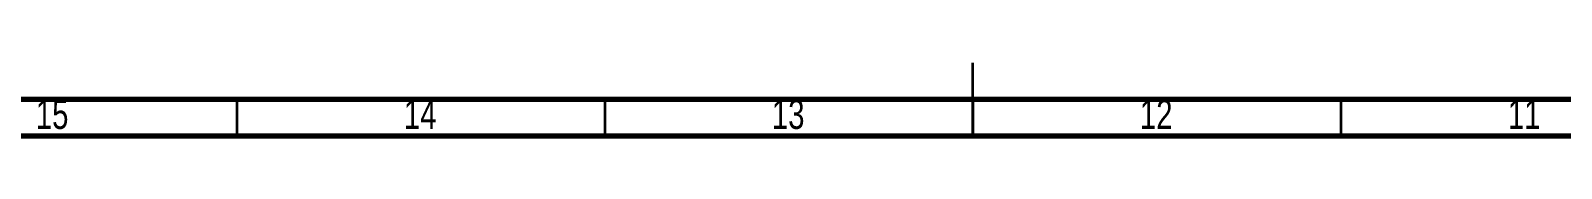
# Model space of a CAD drawing. Header units: millimetres. Extents: x 1 to 1184, y 0 to 836.
# Drawn here: x 471.5 to 679.5, y 5 to 15 of the extents above; entities that cross this region are included whole.
import ezdxf

# ---------------------------------------------------------------- set-up
doc = ezdxf.new("R2010")
doc.units = ezdxf.units.MM
doc.styles.add('SLDTEXTSTYLE0', font='TXT', dxfattribs={"width": 0.75})

msp = doc.modelspace()

# ---------------------------------------------------------------- linework, layer by layer
at = {"color": 7, "linetype": 'Continuous', "lineweight": 35}
for p, q in [((599.5, 5), (599.5, 15)), ((499.5, 10), (499.5, 5)), ((549.5, 10), (549.5, 5)), ((599.5, 10), (599.5, 5)), ((649.5, 10), (649.5, 5))]:
    msp.add_line(p, q, dxfattribs=at)
at = {"color": 7, "linetype": 'Continuous', "lineweight": 70}
for p, q in [((1179, 10), (20, 10)), ((1184, 5), (15, 5))]:
    msp.add_line(p, q, dxfattribs=at)

# ---------------------------------------------------------------- texts
at = {"color": 7, "linetype": 'Continuous', "lineweight": 0, "char_height": 3.969, "attachment_point": 2, "style": 'SLDTEXTSTYLE0'}
for s, insert in [('15', (474.42, 9.97)), ('14', (524.42, 9.97)), ('13', (574.42, 9.97)), ('12', (624.42, 9.97)), ('11', (674.42, 9.97))]:
    msp.add_mtext(s, dxfattribs=dict(at, insert=insert))

doc.saveas('drawing.dxf')
